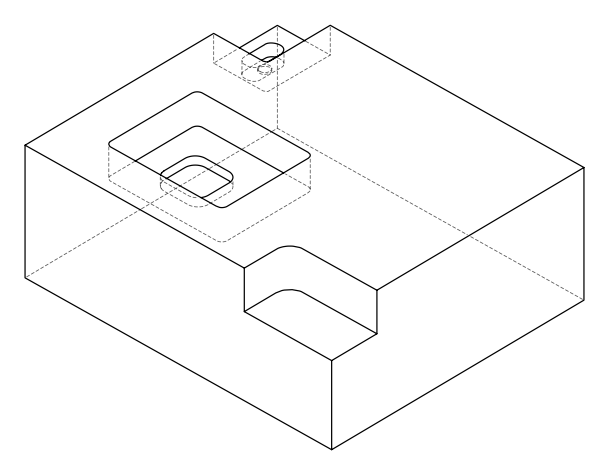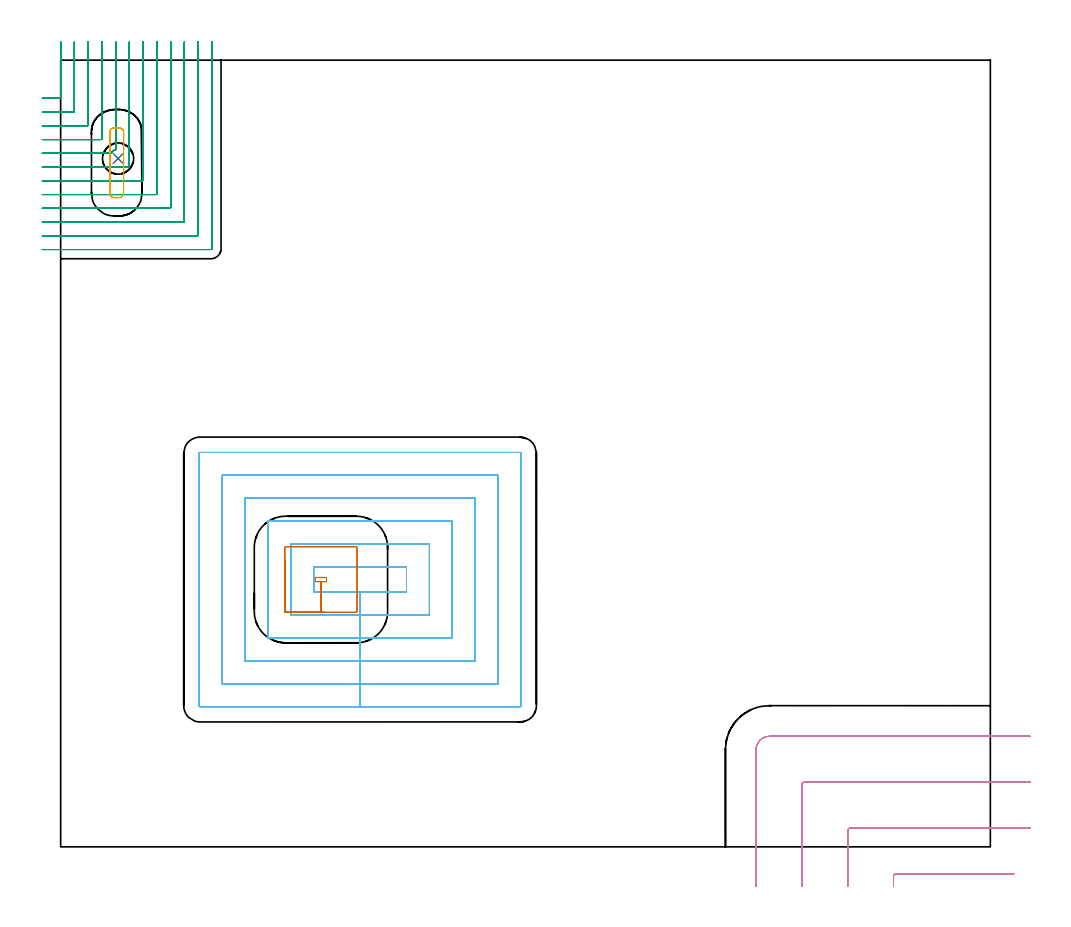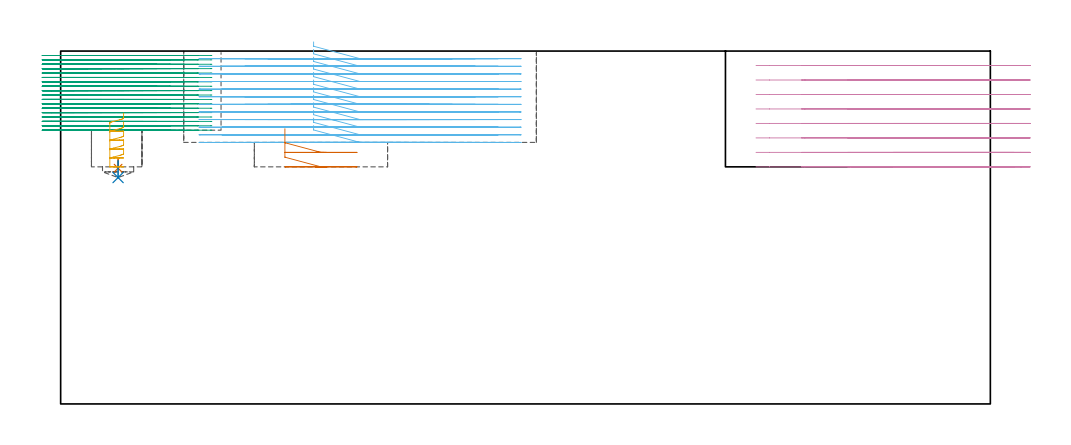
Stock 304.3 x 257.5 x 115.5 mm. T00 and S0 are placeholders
(PLAN: 7 operations, 6 tool changes, 80.2 min)
(1 SPOT_DRILL | STEP1POCKET | NXT0321_9005460120000 | 0.04 min | 4172 mm3)
(2 DRILL_BLIND_HOLE_INTO_CENTER | STEP1POCKET | NXT0301_073 | 0.03 min | 243 mm3)
(3 MILL_CORNER_NOTCH_RECTANGULAR | CORNER_NOTCH_RECTANGULAR | NXT0201_008 | Follow Part, ap 1.5, ae 75% | 37.01 min | 85405 mm3)
(4 MILL_CORNER_NOTCH_RECTANGULAR_1 | CORNER_NOTCH_RECTANGULAR_1 | UGT0201_094 | Follow Part, ap 5, ae 75% | 6.68 min | 150133 mm3)
(5 MILL_RECTANGULAR_POCKET | POCKET_RECTANGULAR_STRAIGHT | NXT0201_011 | Follow Part, ap 3, ae 75% | 1 min | 5019 mm3)
(6 MILL_RECTANGULAR_POCKET_1 | POCKET_RECTANGULAR_STRAIGHT_1 | NXT0201_013 | Follow Part, ap 2.5, ae 75% | 34.7 min | 320916 mm3)
(7 MILL_RECTANGULAR_POCKET_2 | POCKET_RECTANGULAR_STRAIGHT_2 | UGT0201_094 | Follow Part, ap 5, ae 75% | 0.77 min | 13706 mm3)
(TOOL NXT0321_9005460120000 | NC Spot Drill, 142deg, 12mm, Carbide, Uncoated | D12 PA142 FL30 Z2)
(TOOL NXT0301_073 | Carbide Drill 10.2mm [860.1-1020-031A1-MM 2214] | D10.2 PA140 FL55 Z2)
(TOOL NXT0201_008 | ENDMILL 6mm [2P460-0600-NA 1630] | D6 FL26 Z6)
(TOOL UGT0201_094 | End mill 20 mm | D20 FL38 Z4)
(TOOL NXT0201_011 | ENDMILL 12mm [2P460-1200-NA 1630] | D12 FL38 Z6)
(TOOL NXT0201_013 | ENDMILL 10mm | D10 FL30 Z4)
(OP 1 SPOT_DRILL)
G17 G21 G94 G90
T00 M6
G54
G17 G0 G90 X18.8 Y225.3 S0 M3
G43 Z125.5 H0
G94 G81 G98 Z77.161 F250. R80.6
G80
M5
M2
(OP 2 DRILL_BLIND_HOLE_INTO_CENTER)
G17 G21 G94 G90
T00 M6
G54
G17 G0 G90 X18.8 Y225.3 S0 M3
G43 Z125.5 H1
G94 G81 G98 Z74.1 F250. R79.6
G80
M5
M2
(OP 3 MILL_CORNER_NOTCH_RECTANGULAR)
G17 G21 G94 G90
T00 M6
G54
G17 G0 G90 X-6. Y245. S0 M3
G43 Z125.5 H1
Z114.061
G94 G1 X-3. F250.
X-0.296 F500.
G3 X0. Y245.296 R0.3
G1 Y260.5
Y263.5 F250.
G0 Z125.5
X-6. Y240.5
Z114.061
G1 X-3.
X4.203 F500.
G3 X4.5 Y240.797 R0.3
G1 Y260.5
Y263.5 F250.
G0 Z125.5
X-6. Y236.
Z114.061
G1 X-3.
X8.703 F500.
G3 X9. Y236.297 R0.3
G1 Y260.5
Y263.5 F250.
G0 Z125.5
X-6. Y231.5
Z114.061
G1 X-3.
X13.203 F500.
G3 X13.5 Y231.797 R0.3
G1 Y260.5
Y263.5 F250.
G0 Z125.5
X-6. Y227.
Z114.061
G1 X-3.
X16.334 F500.
G2 X16.649 Y227.385 R2.998
X18. Y228.179 R3.026
G1 Y260.5
Y263.5 F250.
G0 Z125.5
X-6. Y222.5
Z114.061
G1 X-3.
X17.74 F500.
X20.74 F250.
G0 Z125.5
X18.344
Z114.061
G1 X19.844
X22.203 F500.
G3 X22.5 Y222.797 R0.3
G1 Y260.5
Y263.5 F250.
G0 Z125.5
X-6. Y218.
Z114.061
G1 X-3.
X26.703 F500.
G3 X27. Y218.297 R0.3
G1 Y260.5
Y263.5 F250.
G0 Z125.5
X-6. Y213.5
Z114.061
G1 X-3.
X31.203 F500.
G3 X31.5 Y213.797 R0.3
G1 Y260.5
Y263.5 F250.
G0 Z125.5
X-6. Y209.
Z114.061
G1 X-3.
X35.702 F500.
G3 X36. Y209.298 R0.3
G1 Y260.5
Y263.5 F250.
G0 Z125.5
X-6. Y204.5
Z114.061
G1 X-3.
X40.202 F500.
G3 X40.5 Y204.798 R0.3
G1 Y260.5
Y263.5 F250.
G0 Z125.5
X-6. Y200.
Z114.061
G1 X-3.
X44.702 F500.
G3 X45. Y200.298 R0.3
G1 Y260.5
Y263.5 F250.
G0 Z125.5
X-6. Y195.5
Z114.061
G1 X-3.
X49.202 F500.
G3 X49.5 Y195.798 R0.3
G1 Y260.5
Y263.5 F250.
G0 Z125.5
X-6. Y245.
Z112.622
G1 X-3.
X-0.296 F500.
G3 X0. Y245.296 R0.3
G1 Y260.5
Y263.5 F250.
G0 Z125.5
X-6. Y240.5
Z112.622
G1 X-3.
X4.203 F500.
G3 X4.5 Y240.797 R0.3
G1 Y260.5
Y263.5 F250.
G0 Z125.5
X-6. Y236.
Z112.622
G1 X-3.
X8.703 F500.
G3 X9. Y236.297 R0.3
G1 Y260.5
Y263.5 F250.
G0 Z125.5
X-6. Y231.5
Z112.622
G1 X-3.
X13.203 F500.
G3 X13.5 Y231.797 R0.3
G1 Y260.5
Y263.5 F250.
G0 Z125.5
X-6. Y227.
Z112.622
G1 X-3.
X16.334 F500.
G2 X16.65 Y227.386 R2.997
X18. Y228.179 R3.026
G1 Y260.5
Y263.5 F250.
G0 Z125.5
X-6. Y222.5
Z112.622
G1 X-3.
X17.74 F500.
X20.74 F250.
G0 Z125.5
X18.344
Z112.622
G1 X19.844
X22.203 F500.
G3 X22.5 Y222.797 R0.3
G1 Y260.5
Y263.5 F250.
G0 Z125.5
X-6. Y218.
Z112.622
G1 X-3.
X26.703 F500.
G3 X27. Y218.297 R0.3
G1 Y260.5
Y263.5 F250.
G0 Z125.5
X-6. Y213.5
Z112.622
G1 X-3.
X31.203 F500.
G3 X31.5 Y213.797 R0.3
G1 Y260.5
Y263.5 F250.
G0 Z125.5
X-6. Y209.
Z112.622
G1 X-3.
X35.702 F500.
G3 X36. Y209.298 R0.3
G1 Y260.5
Y263.5 F250.
G0 Z125.5
X-6. Y204.5
Z112.622
G1 X-3.
X40.202 F500.
G3 X40.5 Y204.798 R0.3
G1 Y260.5
Y263.5 F250.
G0 Z125.5
X-6. Y200.
Z112.622
G1 X-3.
X44.702 F500.
G3 X45. Y200.298 R0.3
G1 Y260.5
Y263.5 F250.
G0 Z125.5
X-6. Y195.5
Z112.622
G1 X-3.
X49.202 F500.
G3 X49.5 Y195.798 R0.3
G1 Y260.5
Y263.5 F250.
G0 Z125.5
X-6. Y245.
Z111.183
G1 X-3.
X-0.296 F500.
G3 X0. Y245.296 R0.3
G1 Y260.5
Y263.5 F250.
G0 Z125.5
X-6. Y240.5
Z111.183
G1 X-3.
X4.203 F500.
G3 X4.5 Y240.797 R0.3
G1 Y260.5
Y263.5 F250.
G0 Z125.5
X-6. Y236.
Z111.183
G1 X-3.
X8.703 F500.
G3 X9. Y236.297 R0.3
G1 Y260.5
Y263.5 F250.
G0 Z125.5
X-6. Y231.5
Z111.183
G1 X-3.
X13.203 F500.
G3 X13.5 Y231.797 R0.3
G1 Y260.5
Y263.5 F250.
G0 Z125.5
X-6. Y227.
Z111.183
G1 X-3.
X16.333 F500.
G2 X16.678 Y227.414 R2.997
X18. Y228.186 R2.997
G1 Y231.797
Y260.5
Y263.5 F250.
G0 Z125.5
X-6. Y222.5
Z111.183
G1 X-3.
X17.736 F500.
X20.736 F250.
G0 Z125.5
X18.364
Z111.183
G1 X19.864
X22.203 F500.
G3 X22.5 Y222.797 R0.3
G1 Y260.5
Y263.5 F250.
G0 Z125.5
X-6. Y218.
Z111.183
G1 X-3.
X26.703 F500.
G3 X27. Y218.297 R0.3
G1 Y260.5
Y263.5 F250.
G0 Z125.5
X-6. Y213.5
Z111.183
G1 X-3.
X31.203 F500.
G3 X31.5 Y213.797 R0.3
G1 Y260.5
Y263.5 F250.
G0 Z125.5
X-6. Y209.
Z111.183
G1 X-3.
X35.702 F500.
G3 X36. Y209.298 R0.3
G1 Y260.5
Y263.5 F250.
G0 Z125.5
X-6. Y204.5
Z111.183
G1 X-3.
X40.202 F500.
G3 X40.5 Y204.798 R0.3
G1 Y260.5
Y263.5 F250.
G0 Z125.5
X-6. Y200.
Z111.183
G1 X-3.
X44.702 F500.
G3 X45. Y200.298 R0.3
G1 Y260.5
Y263.5 F250.
G0 Z125.5
X-6. Y195.5
Z111.183
G1 X-3.
X49.202 F500.
G3 X49.5 Y195.798 R0.3
G1 Y260.5
Y263.5 F250.
G0 Z125.5
X-6. Y245.
Z109.744
G1 X-3.
X-0.296 F500.
G3 X0. Y245.296 R0.3
G1 Y260.5
Y263.5 F250.
G0 Z125.5
X-6. Y240.5
Z109.744
G1 X-3.
X4.203 F500.
G3 X4.5 Y240.797 R0.3
G1 Y260.5
Y263.5 F250.
G0 Z125.5
X-6. Y236.
Z109.744
G1 X-3.
X8.703 F500.
G3 X9. Y236.297 R0.3
G1 Y260.5
Y263.5 F250.
G0 Z125.5
X-6. Y231.5
Z109.744
G1 X-3.
X13.203 F500.
G3 X13.5 Y231.797 R0.3
G1 Y260.5
Y263.5 F250.
G0 Z125.5
X-6. Y227.
Z109.744
G1 X-3.
X16.333 F500.
G2 X16.682 Y227.418 R2.997
X18. Y228.186 R2.997
G1 Y260.5
Y263.5 F250.
G0 Z125.5
X-6. Y222.5
Z109.744
G1 X-3.
X17.736 F500.
X20.736 F250.
G0 Z125.5
X18.364
Z109.744
G1 X19.864
X22.203 F500.
G3 X22.5 Y222.797 R0.3
G1 Y260.5
Y263.5 F250.
G0 Z125.5
X-6. Y218.
Z109.744
G1 X-3.
X26.703 F500.
G3 X27. Y218.297 R0.3
G1 Y260.5
Y263.5 F250.
G0 Z125.5
X-6. Y213.5
Z109.744
G1 X-3.
X31.203 F500.
G3 X31.5 Y213.797 R0.3
G1 Y260.5
Y263.5 F250.
G0 Z125.5
X-6. Y209.
Z109.744
G1 X-3.
X35.702 F500.
G3 X36. Y209.298 R0.3
G1 Y260.5
Y263.5 F250.
G0 Z125.5
X-6. Y204.5
Z109.744
G1 X-3.
X40.202 F500.
G3 X40.5 Y204.798 R0.3
G1 Y260.5
Y263.5 F250.
G0 Z125.5
X-6. Y200.
Z109.744
G1 X-3.
X44.702 F500.
G3 X45. Y200.298 R0.3
G1 Y260.5
Y263.5 F250.
G0 Z125.5
X-6. Y195.5
Z109.744
G1 X-3.
X49.202 F500.
G3 X49.5 Y195.798 R0.3
G1 Y260.5
Y263.5 F250.
G0 Z125.5
X-6. Y245.
Z108.305
G1 X-3.
X-0.296 F500.
G3 X0. Y245.296 R0.3
G1 Y260.5
Y263.5 F250.
G0 Z125.5
X-6. Y240.5
Z108.305
G1 X-3.
X4.203 F500.
G3 X4.5 Y240.797 R0.3
G1 Y260.5
Y263.5 F250.
G0 Z125.5
X-6. Y236.
Z108.305
G1 X-3.
X8.703 F500.
G3 X9. Y236.297 R0.3
G1 Y260.5
Y263.5 F250.
G0 Z125.5
X-6. Y231.5
Z108.305
G1 X-3.
X13.203 F500.
G3 X13.5 Y231.797 R0.3
G1 Y260.5
Y263.5 F250.
G0 Z125.5
X-6. Y227.
Z108.305
G1 X-3.
X16.333 F500.
G2 X16.682 Y227.419 R2.997
X17.402 Y227.948 R2.997
X18. Y228.186 R2.997
G1 Y260.5
Y263.5 F250.
G0 Z125.5
X-6. Y222.5
Z108.305
G1 X-3.
X17.736 F500.
X20.736 F250.
G0 Z125.5
X18.364
Z108.305
G1 X19.864
X22.203 F500.
G3 X22.5 Y222.797 R0.3
G1 Y260.5
Y263.5 F250.
G0 Z125.5
X-6. Y218.
Z108.305
G1 X-3.
X26.703 F500.
G3 X27. Y218.297 R0.3
G1 Y260.5
Y263.5 F250.
G0 Z125.5
X-6. Y213.5
Z108.305
G1 X-3.
X31.203 F500.
G3 X31.5 Y213.797 R0.3
G1 Y260.5
Y263.5 F250.
G0 Z125.5
X-6. Y209.
Z108.305
G1 X-3.
X35.702 F500.
G3 X36. Y209.298 R0.3
G1 Y260.5
Y263.5 F250.
G0 Z125.5
X-6. Y204.5
Z108.305
G1 X-3.
X40.202 F500.
G3 X40.5 Y204.798 R0.3
G1 Y260.5
Y263.5 F250.
G0 Z125.5
X-6. Y200.
Z108.305
G1 X-3.
X44.702 F500.
G3 X45. Y200.298 R0.3
G1 Y260.5
Y263.5 F250.
G0 Z125.5
X-6. Y195.5
Z108.305
G1 X-3.
X49.202 F500.
G3 X49.5 Y195.798 R0.3
G1 Y260.5
Y263.5 F250.
G0 Z125.5
X-6. Y245.
Z106.867
G1 X-3.
X-0.296 F500.
G3 X0. Y245.296 R0.3
G1 Y260.5
Y263.5 F250.
G0 Z125.5
X-6. Y240.5
Z106.867
G1 X-3.
X4.203 F500.
G3 X4.5 Y240.797 R0.3
G1 Y260.5
Y263.5 F250.
G0 Z125.5
X-6. Y236.
Z106.867
G1 X-3.
X8.703 F500.
G3 X9. Y236.297 R0.3
G1 Y260.5
Y263.5 F250.
G0 Z125.5
X-6. Y231.5
Z106.867
G1 X-3.
X13.203 F500.
G3 X13.5 Y231.797 R0.3
G1 Y260.5
Y263.5 F250.
G0 Z125.5
X-6. Y227.
Z106.867
G1 X-3.
X16.333 F500.
G2 X18. Y228.185 R2.998
G1 Y260.5
Y263.5 F250.
G0 Z125.5
X-6. Y222.5
Z106.867
G1 X-3.
X17.736 F500.
X20.736 F250.
G0 Z125.5
X18.364
Z106.867
G1 X19.864
X22.203 F500.
G3 X22.5 Y222.797 R0.3
G1 Y260.5
Y263.5 F250.
G0 Z125.5
X-6. Y218.
Z106.867
G1 X-3.
X26.703 F500.
G3 X27. Y218.297 R0.3
G1 Y260.5
Y263.5 F250.
G0 Z125.5
X-6. Y213.5
Z106.867
G1 X-3.
X31.203 F500.
G3 X31.5 Y213.797 R0.3
G1 Y260.5
Y263.5 F250.
G0 Z125.5
X-6. Y209.
Z106.867
G1 X-3.
X35.702 F500.
G3 X36. Y209.298 R0.3
G1 Y260.5
Y263.5 F250.
G0 Z125.5
X-6. Y204.5
Z106.867
G1 X-3.
X40.202 F500.
G3 X40.5 Y204.798 R0.3
G1 Y260.5
Y263.5 F250.
G0 Z125.5
X-6. Y200.
Z106.867
G1 X-3.
X44.702 F500.
G3 X45. Y200.298 R0.3
G1 Y260.5
Y263.5 F250.
G0 Z125.5
X-6. Y195.5
Z106.867
G1 X-3.
X49.202 F500.
G3 X49.5 Y195.798 R0.3
G1 Y260.5
Y263.5 F250.
G0 Z125.5
X-6. Y245.
Z105.428
G1 X-3.
X-0.296 F500.
G3 X0. Y245.296 R0.3
G1 Y260.5
Y263.5 F250.
G0 Z125.5
X-6. Y240.5
Z105.428
G1 X-3.
X4.203 F500.
G3 X4.5 Y240.797 R0.3
G1 Y260.5
Y263.5 F250.
G0 Z125.5
X-6. Y236.
Z105.428
G1 X-3.
X8.703 F500.
G3 X9. Y236.297 R0.3
G1 Y260.5
Y263.5 F250.
G0 Z125.5
X-6. Y231.5
Z105.428
G1 X-3.
X13.203 F500.
G3 X13.5 Y231.797 R0.3
G1 Y260.5
Y263.5 F250.
G0 Z125.5
X-6. Y227.
Z105.428
G1 X-3.
X16.334 F500.
G2 X16.657 Y227.393 R2.998
X18. Y228.179 R3.026
G1 Y260.5
Y263.5 F250.
G0 Z125.5
X-6. Y222.5
Z105.428
G1 X-3.
X17.74 F500.
X20.74 F250.
G0 Z125.5
X18.344
Z105.428
G1 X19.844
X22.203 F500.
G3 X22.5 Y222.797 R0.3
G1 Y260.5
Y263.5 F250.
G0 Z125.5
X-6. Y218.
Z105.428
G1 X-3.
X26.703 F500.
G3 X27. Y218.297 R0.3
G1 Y260.5
Y263.5 F250.
G0 Z125.5
X-6. Y213.5
Z105.428
G1 X-3.
X31.203 F500.
G3 X31.5 Y213.797 R0.3
G1 Y260.5
Y263.5 F250.
G0 Z125.5
X-6. Y209.
Z105.428
G1 X-3.
X35.702 F500.
G3 X36. Y209.298 R0.3
G1 Y260.5
Y263.5 F250.
G0 Z125.5
X-6. Y204.5
Z105.428
G1 X-3.
X40.202 F500.
G3 X40.5 Y204.798 R0.3
G1 Y260.5
Y263.5 F250.
G0 Z125.5
X-6. Y200.
Z105.428
G1 X-3.
X44.702 F500.
G3 X45. Y200.298 R0.3
G1 Y260.5
Y263.5 F250.
G0 Z125.5
X-6. Y195.5
Z105.428
G1 X-3.
X49.202 F500.
G3 X49.5 Y195.798 R0.3
G1 Y260.5
Y263.5 F250.
G0 Z125.5
X-6. Y245.
Z103.989
G1 X-3.
X-0.296 F500.
G3 X0. Y245.296 R0.3
G1 Y260.5
Y263.5 F250.
G0 Z125.5
X-6. Y240.5
Z103.989
G1 X-3.
X4.203 F500.
G3 X4.5 Y240.797 R0.3
G1 Y260.5
Y263.5 F250.
G0 Z125.5
X-6. Y236.
Z103.989
G1 X-3.
X8.703 F500.
G3 X9. Y236.297 R0.3
G1 Y260.5
Y263.5 F250.
G0 Z125.5
X-6. Y231.5
Z103.989
G1 X-3.
X13.203 F500.
G3 X13.5 Y231.797 R0.3
G1 Y260.5
Y263.5 F250.
G0 Z125.5
X-6. Y227.
Z103.989
G1 X-3.
X16.334 F500.
G2 X16.65 Y227.386 R2.997
X18. Y228.179 R3.026
G1 Y260.5
Y263.5 F250.
G0 Z125.5
X-6. Y222.5
Z103.989
G1 X-3.
X17.74 F500.
X20.74 F250.
G0 Z125.5
X18.344
Z103.989
G1 X19.844
X22.203 F500.
G3 X22.5 Y222.797 R0.3
G1 Y260.5
Y263.5 F250.
G0 Z125.5
X-6. Y218.
Z103.989
G1 X-3.
X26.703 F500.
G3 X27. Y218.297 R0.3
G1 Y260.5
Y263.5 F250.
G0 Z125.5
X-6. Y213.5
Z103.989
G1 X-3.
X31.203 F500.
G3 X31.5 Y213.797 R0.3
G1 Y260.5
Y263.5 F250.
G0 Z125.5
X-6. Y209.
Z103.989
G1 X-3.
X35.702 F500.
G3 X36. Y209.298 R0.3
G1 Y260.5
Y263.5 F250.
G0 Z125.5
X-6. Y204.5
Z103.989
G1 X-3.
X40.202 F500.
G3 X40.5 Y204.798 R0.3
G1 Y260.5
Y263.5 F250.
G0 Z125.5
X-6. Y200.
Z103.989
G1 X-3.
X44.702 F500.
G3 X45. Y200.298 R0.3
G1 Y260.5
Y263.5 F250.
G0 Z125.5
X-6. Y195.5
Z103.989
G1 X-3.
X49.202 F500.
G3 X49.5 Y195.798 R0.3
G1 Y260.5
Y263.5 F250.
G0 Z125.5
X-6. Y245.
Z102.55
G1 X-3.
X-0.296 F500.
G3 X0. Y245.296 R0.3
G1 Y260.5
Y263.5 F250.
G0 Z125.5
X-6. Y240.5
Z102.55
G1 X-3.
X4.203 F500.
G3 X4.5 Y240.797 R0.3
G1 Y260.5
Y263.5 F250.
G0 Z125.5
X-6. Y236.
Z102.55
G1 X-3.
X8.703 F500.
G3 X9. Y236.297 R0.3
G1 Y260.5
Y263.5 F250.
G0 Z125.5
X-6. Y231.5
Z102.55
G1 X-3.
X13.203 F500.
G3 X13.5 Y231.797 R0.3
G1 Y260.5
Y263.5 F250.
G0 Z125.5
X-6. Y227.
Z102.55
G1 X-3.
X16.333 F500.
G2 X16.676 Y227.412 R2.997
X18. Y228.186 R2.997
G1 Y231.797
Y260.5
Y263.5 F250.
G0 Z125.5
X-6. Y222.5
Z102.55
G1 X-3.
X17.736 F500.
X20.736 F250.
G0 Z125.5
X18.364
Z102.55
G1 X19.864
X22.203 F500.
G3 X22.5 Y222.797 R0.3
G1 Y260.5
Y263.5 F250.
G0 Z125.5
X-6. Y218.
Z102.55
G1 X-3.
X26.703 F500.
G3 X27. Y218.297 R0.3
G1 Y260.5
Y263.5 F250.
G0 Z125.5
X-6. Y213.5
Z102.55
G1 X-3.
X31.203 F500.
G3 X31.5 Y213.797 R0.3
G1 Y260.5
Y263.5 F250.
G0 Z125.5
X-6. Y209.
Z102.55
G1 X-3.
X35.702 F500.
G3 X36. Y209.298 R0.3
G1 Y260.5
Y263.5 F250.
G0 Z125.5
X-6. Y204.5
Z102.55
G1 X-3.
X40.202 F500.
G3 X40.5 Y204.798 R0.3
G1 Y260.5
Y263.5 F250.
G0 Z125.5
X-6. Y200.
Z102.55
G1 X-3.
X44.702 F500.
G3 X45. Y200.298 R0.3
G1 Y260.5
Y263.5 F250.
G0 Z125.5
X-6. Y195.5
Z102.55
G1 X-3.
X49.202 F500.
G3 X49.5 Y195.798 R0.3
G1 Y260.5
Y263.5 F250.
G0 Z125.5
X-6. Y245.
Z101.111
G1 X-3.
X-0.296 F500.
G3 X0. Y245.296 R0.3
G1 Y260.5
Y263.5 F250.
G0 Z125.5
X-6. Y240.5
Z101.111
G1 X-3.
X4.203 F500.
G3 X4.5 Y240.797 R0.3
G1 Y260.5
Y263.5 F250.
G0 Z125.5
X-6. Y236.
Z101.111
G1 X-3.
X8.703 F500.
G3 X9. Y236.297 R0.3
G1 Y260.5
Y263.5 F250.
G0 Z125.5
X-6. Y231.5
Z101.111
G1 X-3.
X13.203 F500.
G3 X13.5 Y231.797 R0.3
G1 Y260.5
Y263.5 F250.
G0 Z125.5
X-6. Y227.
Z101.111
G1 X-3.
X16.333 F500.
G2 X16.68 Y227.417 R2.997
X18. Y228.186 R2.997
G1 Y260.5
Y263.5 F250.
G0 Z125.5
X-6. Y222.5
Z101.111
G1 X-3.
X17.736 F500.
X20.736 F250.
G0 Z125.5
X18.364
Z101.111
G1 X19.864
X22.203 F500.
G3 X22.5 Y222.797 R0.3
G1 Y260.5
Y263.5 F250.
G0 Z125.5
X-6. Y218.
Z101.111
G1 X-3.
X26.703 F500.
G3 X27. Y218.297 R0.3
G1 Y260.5
Y263.5 F250.
G0 Z125.5
X-6. Y213.5
Z101.111
G1 X-3.
X31.203 F500.
G3 X31.5 Y213.797 R0.3
G1 Y260.5
Y263.5 F250.
G0 Z125.5
X-6. Y209.
Z101.111
G1 X-3.
X35.702 F500.
G3 X36. Y209.298 R0.3
G1 Y260.5
Y263.5 F250.
G0 Z125.5
X-6. Y204.5
Z101.111
G1 X-3.
X40.202 F500.
G3 X40.5 Y204.798 R0.3
G1 Y260.5
Y263.5 F250.
G0 Z125.5
X-6. Y200.
Z101.111
G1 X-3.
X44.702 F500.
G3 X45. Y200.298 R0.3
G1 Y260.5
Y263.5 F250.
G0 Z125.5
X-6. Y195.5
Z101.111
G1 X-3.
X49.202 F500.
G3 X49.5 Y195.798 R0.3
G1 Y260.5
Y263.5 F250.
G0 Z125.5
X-6. Y245.
Z99.672
G1 X-3.
X-0.296 F500.
G3 X0. Y245.296 R0.3
G1 Y260.5
Y263.5 F250.
G0 Z125.5
X-6. Y240.5
Z99.672
G1 X-3.
X4.203 F500.
G3 X4.5 Y240.797 R0.3
G1 Y260.5
Y263.5 F250.
G0 Z125.5
X-6. Y236.
Z99.672
G1 X-3.
X8.703 F500.
G3 X9. Y236.297 R0.3
G1 Y260.5
Y263.5 F250.
G0 Z125.5
X-6. Y231.5
Z99.672
G1 X-3.
X13.203 F500.
G3 X13.5 Y231.797 R0.3
G1 Y260.5
Y263.5 F250.
G0 Z125.5
X-6. Y227.
Z99.672
G1 X-3.
X16.333 F500.
G2 X16.681 Y227.418 R2.997
X18. Y228.186 R2.997
G1 Y260.5
Y263.5 F250.
G0 Z125.5
X-6. Y222.5
Z99.672
G1 X-3.
X17.736 F500.
X20.736 F250.
G0 Z125.5
X18.364
Z99.672
G1 X19.864
X22.203 F500.
G3 X22.5 Y222.797 R0.3
G1 Y260.5
Y263.5 F250.
G0 Z125.5
X-6. Y218.
Z99.672
G1 X-3.
X26.703 F500.
G3 X27. Y218.297 R0.3
G1 Y260.5
Y263.5 F250.
G0 Z125.5
X-6. Y213.5
Z99.672
G1 X-3.
X31.203 F500.
G3 X31.5 Y213.797 R0.3
G1 Y260.5
Y263.5 F250.
G0 Z125.5
X-6. Y209.
Z99.672
G1 X-3.
X35.702 F500.
G3 X36. Y209.298 R0.3
G1 Y260.5
Y263.5 F250.
G0 Z125.5
X-6. Y204.5
Z99.672
G1 X-3.
X40.202 F500.
G3 X40.5 Y204.798 R0.3
G1 Y260.5
Y263.5 F250.
G0 Z125.5
X-6. Y200.
Z99.672
G1 X-3.
X44.702 F500.
G3 X45. Y200.298 R0.3
G1 Y260.5
Y263.5 F250.
G0 Z125.5
X-6. Y195.5
Z99.672
G1 X-3.
X49.202 F500.
G3 X49.5 Y195.798 R0.3
G1 Y260.5
Y263.5 F250.
G0 Z125.5
X-6. Y245.
Z98.233
G1 X-3.
X-0.296 F500.
G3 X0. Y245.296 R0.3
G1 Y260.5
Y263.5 F250.
G0 Z125.5
X-6. Y240.5
Z98.233
G1 X-3.
X4.203 F500.
G3 X4.5 Y240.797 R0.3
G1 Y260.5
Y263.5 F250.
G0 Z125.5
X-6. Y236.
Z98.233
G1 X-3.
X8.703 F500.
G3 X9. Y236.297 R0.3
G1 Y260.5
Y263.5 F250.
G0 Z125.5
X-6. Y231.5
Z98.233
G1 X-3.
X13.203 F500.
G3 X13.5 Y231.797 R0.3
G1 Y260.5
Y263.5 F250.
G0 Z125.5
X-6. Y227.
Z98.233
G1 X-3.
X16.333 F500.
G2 X16.674 Y227.41 R2.997
X17.409 Y227.952 R2.997
X18. Y228.186 R2.997
G1 Y231.797
Y260.5
Y263.5 F250.
G0 Z125.5
X-6. Y222.5
Z98.233
G1 X-3.
X17.736 F500.
X20.736 F250.
G0 Z125.5
X18.364
Z98.233
G1 X19.864
X22.203 F500.
G3 X22.5 Y222.797 R0.3
G1 Y260.5
Y263.5 F250.
G0 Z125.5
X-6. Y218.
Z98.233
G1 X-3.
X26.703 F500.
G3 X27. Y218.297 R0.3
G1 Y260.5
Y263.5 F250.
G0 Z125.5
X-6. Y213.5
Z98.233
G1 X-3.
X31.203 F500.
G3 X31.5 Y213.797 R0.3
G1 Y260.5
Y263.5 F250.
G0 Z125.5
X-6. Y209.
Z98.233
G1 X-3.
X35.702 F500.
G3 X36. Y209.298 R0.3
G1 Y260.5
Y263.5 F250.
G0 Z125.5
X-6. Y204.5
Z98.233
G1 X-3.
X40.202 F500.
G3 X40.5 Y204.798 R0.3
G1 Y260.5
Y263.5 F250.
G0 Z125.5
X-6. Y200.
Z98.233
G1 X-3.
X44.702 F500.
G3 X45. Y200.298 R0.3
G1 Y260.5
Y263.5 F250.
G0 Z125.5
X-6. Y195.5
Z98.233
G1 X-3.
X49.202 F500.
G3 X49.5 Y195.798 R0.3
G1 Y260.5
Y263.5 F250.
G0 Z125.5
X-6. Y245.
Z96.794
G1 X-3.
X-0.296 F500.
G3 X0. Y245.296 R0.3
G1 Y260.5
Y263.5 F250.
G0 Z125.5
X-6. Y240.5
Z96.794
G1 X-3.
X4.203 F500.
G3 X4.5 Y240.797 R0.3
G1 Y260.5
Y263.5 F250.
G0 Z125.5
X-6. Y236.
Z96.794
G1 X-3.
X8.703 F500.
G3 X9. Y236.297 R0.3
G1 Y260.5
Y263.5 F250.
G0 Z125.5
X-6. Y231.5
Z96.794
G1 X-3.
X13.203 F500.
G3 X13.5 Y231.797 R0.3
G1 Y260.5
Y263.5 F250.
G0 Z125.5
X-6. Y227.
Z96.794
G1 X-3.
X16.333 F500.
G2 X18. Y228.185 R2.998
G1 Y231.797
Y260.5
Y263.5 F250.
G0 Z125.5
X-6. Y222.5
Z96.794
G1 X-3.
X17.736 F500.
X20.736 F250.
G0 Z125.5
X18.364
Z96.794
G1 X19.864
X22.203 F500.
G3 X22.5 Y222.797 R0.3
G1 Y260.5
Y263.5 F250.
G0 Z125.5
X-6. Y218.
Z96.794
G1 X-3.
X26.703 F500.
G3 X27. Y218.297 R0.3
G1 Y260.5
Y263.5 F250.
G0 Z125.5
X-6. Y213.5
Z96.794
G1 X-3.
X31.203 F500.
G3 X31.5 Y213.797 R0.3
G1 Y260.5
Y263.5 F250.
G0 Z125.5
X-6. Y209.
Z96.794
G1 X-3.
X35.702 F500.
G3 X36. Y209.298 R0.3
G1 Y260.5
Y263.5 F250.
G0 Z125.5
X-6. Y204.5
Z96.794
G1 X-3.
X40.202 F500.
G3 X40.5 Y204.798 R0.3
G1 Y260.5
Y263.5 F250.
G0 Z125.5
X-6. Y200.
Z96.794
G1 X-3.
X44.702 F500.
G3 X45. Y200.298 R0.3
G1 Y260.5
Y263.5 F250.
G0 Z125.5
X-6. Y195.5
Z96.794
G1 X-3.
X49.202 F500.
G3 X49.5 Y195.798 R0.3
G1 Y260.5
Y263.5 F250.
G0 Z125.5
X-6. Y245.
Z95.356
G1 X-3.
X-0.296 F500.
G3 X0. Y245.296 R0.3
G1 Y260.5
Y263.5 F250.
G0 Z125.5
X-6. Y240.5
Z95.356
G1 X-3.
X4.203 F500.
G3 X4.5 Y240.797 R0.3
G1 Y260.5
Y263.5 F250.
G0 Z125.5
X-6. Y236.
Z95.356
G1 X-3.
X8.703 F500.
G3 X9. Y236.297 R0.3
G1 Y260.5
Y263.5 F250.
G0 Z125.5
X-6. Y231.5
Z95.356
G1 X-3.
X13.203 F500.
G3 X13.5 Y231.797 R0.3
G1 Y260.5
Y263.5 F250.
G0 Z125.5
X-6. Y227.
Z95.356
G1 X-3.
X16.333 F500.
G2 X18. Y228.185 R2.998
G1 Y260.5
Y263.5 F250.
G0 Z125.5
X-6. Y222.5
Z95.356
G1 X-3.
X17.736 F500.
X20.736 F250.
G0 Z125.5
X18.364
Z95.356
G1 X19.864
X22.203 F500.
G3 X22.5 Y222.797 R0.3
G1 Y260.5
Y263.5 F250.
G0 Z125.5
X-6. Y218.
Z95.356
G1 X-3.
X26.703 F500.
G3 X27. Y218.297 R0.3
G1 Y260.5
Y263.5 F250.
G0 Z125.5
X-6. Y213.5
Z95.356
G1 X-3.
X31.203 F500.
G3 X31.5 Y213.797 R0.3
G1 Y260.5
Y263.5 F250.
G0 Z125.5
X-6. Y209.
Z95.356
G1 X-3.
X35.702 F500.
G3 X36. Y209.298 R0.3
G1 Y260.5
Y263.5 F250.
G0 Z125.5
X-6. Y204.5
Z95.356
G1 X-3.
X40.202 F500.
G3 X40.5 Y204.798 R0.3
G1 Y260.5
Y263.5 F250.
G0 Z125.5
X-6. Y200.
Z95.356
G1 X-3.
X44.702 F500.
G3 X45. Y200.298 R0.3
G1 Y260.5
Y263.5 F250.
G0 Z125.5
X-6. Y195.5
Z95.356
G1 X-3.
X49.202 F500.
G3 X49.5 Y195.798 R0.3
G1 Y260.5
Y263.5 F250.
G0 Z125.5
X-6. Y245.
Z93.917
G1 X-3.
X-0.296 F500.
G3 X0. Y245.296 R0.3
G1 Y260.5
Y263.5 F250.
G0 Z125.5
X-6. Y240.5
Z93.917
G1 X-3.
X4.203 F500.
G3 X4.5 Y240.797 R0.3
G1 Y260.5
Y263.5 F250.
G0 Z125.5
X-6. Y236.
Z93.917
G1 X-3.
X8.703 F500.
G3 X9. Y236.297 R0.3
G1 Y260.5
Y263.5 F250.
G0 Z125.5
X-6. Y231.5
Z93.917
G1 X-3.
X13.203 F500.
G3 X13.5 Y231.797 R0.3
G1 Y260.5
Y263.5 F250.
G0 Z125.5
X-6. Y227.
Z93.917
G1 X-3.
X16.333 F500.
G2 X16.677 Y227.414 R2.997
X18. Y228.186 R2.997
G1 Y260.5
Y263.5 F250.
G0 Z125.5
X-6. Y222.5
Z93.917
G1 X-3.
X17.736 F500.
X20.736 F250.
G0 Z125.5
X18.364
Z93.917
G1 X19.864
X22.203 F500.
G3 X22.5 Y222.797 R0.3
G1 Y260.5
Y263.5 F250.
G0 Z125.5
X-6. Y218.
Z93.917
G1 X-3.
X26.703 F500.
G3 X27. Y218.297 R0.3
G1 Y260.5
Y263.5 F250.
G0 Z125.5
X-6. Y213.5
Z93.917
G1 X-3.
X31.203 F500.
G3 X31.5 Y213.797 R0.3
G1 Y260.5
Y263.5 F250.
G0 Z125.5
X-6. Y209.
Z93.917
G1 X-3.
X35.702 F500.
G3 X36. Y209.298 R0.3
G1 Y260.5
Y263.5 F250.
G0 Z125.5
X-6. Y204.5
Z93.917
G1 X-3.
X40.202 F500.
G3 X40.5 Y204.798 R0.3
G1 Y260.5
Y263.5 F250.
G0 Z125.5
X-6. Y200.
Z93.917
G1 X-3.
X44.702 F500.
G3 X45. Y200.298 R0.3
G1 Y260.5
Y263.5 F250.
G0 Z125.5
X-6. Y195.5
Z93.917
G1 X-3.
X49.202 F500.
G3 X49.5 Y195.798 R0.3
G1 Y260.5
Y263.5 F250.
G0 Z125.5
X-6. Y245.
Z92.478
G1 X-3.
X-0.296 F500.
G3 X0. Y245.296 R0.3
G1 Y260.5
Y263.5 F250.
G0 Z125.5
X-6. Y240.5
Z92.478
G1 X-3.
X4.203 F500.
G3 X4.5 Y240.797 R0.3
G1 Y260.5
Y263.5 F250.
G0 Z125.5
X-6. Y236.
Z92.478
G1 X-3.
X8.703 F500.
G3 X9. Y236.297 R0.3
G1 Y260.5
Y263.5 F250.
G0 Z125.5
X-6. Y231.5
Z92.478
G1 X-3.
X13.203 F500.
G3 X13.5 Y231.797 R0.3
G1 Y260.5
Y263.5 F250.
G0 Z125.5
X-6. Y227.
Z92.478
G1 X-3.
X16.333 F500.
G2 X16.678 Y227.414 R2.997
X18. Y228.186 R2.997
G1 Y260.5
Y263.5 F250.
G0 Z125.5
X-6. Y222.5
Z92.478
G1 X-3.
X17.736 F500.
X20.736 F250.
G0 Z125.5
X18.364
Z92.478
G1 X19.864
X22.203 F500.
G3 X22.5 Y222.797 R0.3
G1 Y260.5
Y263.5 F250.
G0 Z125.5
X-6. Y218.
Z92.478
G1 X-3.
X26.703 F500.
G3 X27. Y218.297 R0.3
G1 Y260.5
Y263.5 F250.
G0 Z125.5
X-6. Y213.5
Z92.478
G1 X-3.
X31.203 F500.
G3 X31.5 Y213.797 R0.3
G1 Y260.5
Y263.5 F250.
G0 Z125.5
X-6. Y209.
Z92.478
G1 X-3.
X35.702 F500.
G3 X36. Y209.298 R0.3
G1 Y260.5
Y263.5 F250.
G0 Z125.5
X-6. Y204.5
Z92.478
G1 X-3.
X40.202 F500.
G3 X40.5 Y204.798 R0.3
G1 Y260.5
Y263.5 F250.
G0 Z125.5
X-6. Y200.
Z92.478
G1 X-3.
X44.702 F500.
G3 X45. Y200.298 R0.3
G1 Y260.5
Y263.5 F250.
G0 Z125.5
X-6. Y195.5
Z92.478
G1 X-3.
X49.202 F500.
G3 X49.5 Y195.798 R0.3
G1 Y260.5
Y263.5 F250.
G0 Z125.5
X-6. Y245.
Z91.039
G1 X-3.
X-0.296 F500.
G3 X0. Y245.296 R0.3
G1 Y260.5
Y263.5 F250.
G0 Z125.5
X-6. Y240.5
Z91.039
G1 X-3.
X4.203 F500.
G3 X4.5 Y240.797 R0.3
G1 Y260.5
Y263.5 F250.
G0 Z125.5
X-6. Y236.
Z91.039
G1 X-3.
X8.703 F500.
G3 X9. Y236.297 R0.3
G1 Y260.5
Y263.5 F250.
G0 Z125.5
X-6. Y231.5
Z91.039
G1 X-3.
X13.203 F500.
G3 X13.5 Y231.797 R0.3
G1 Y260.5
Y263.5 F250.
G0 Z125.5
X-6. Y227.
Z91.039
G1 X-3.
X16.333 F500.
G2 X16.686 Y227.423 R2.997
X18. Y228.186 R2.997
G1 Y260.5
Y263.5 F250.
G0 Z125.5
X-6. Y222.5
Z91.039
G1 X-3.
X17.736 F500.
X20.736 F250.
G0 Z125.5
X18.364
Z91.039
G1 X19.864
X22.203 F500.
G3 X22.5 Y222.797 R0.3
G1 Y260.5
Y263.5 F250.
G0 Z125.5
X-6. Y218.
Z91.039
G1 X-3.
X26.703 F500.
G3 X27. Y218.297 R0.3
G1 Y260.5
Y263.5 F250.
G0 Z125.5
X-6. Y213.5
Z91.039
G1 X-3.
X31.203 F500.
G3 X31.5 Y213.797 R0.3
G1 Y260.5
Y263.5 F250.
G0 Z125.5
X-6. Y209.
Z91.039
G1 X-3.
X35.702 F500.
G3 X36. Y209.298 R0.3
G1 Y260.5
Y263.5 F250.
G0 Z125.5
X-6. Y204.5
Z91.039
G1 X-3.
X40.202 F500.
G3 X40.5 Y204.798 R0.3
G1 Y260.5
Y263.5 F250.
G0 Z125.5
X-6. Y200.
Z91.039
G1 X-3.
X44.702 F500.
G3 X45. Y200.298 R0.3
G1 Y260.5
Y263.5 F250.
G0 Z125.5
X-6. Y195.5
Z91.039
G1 X-3.
X49.202 F500.
G3 X49.5 Y195.798 R0.3
G1 Y260.5
Y263.5 F250.
G0 Z125.5
X-6. Y245.
Z89.6
G1 X-3.
X-0.296 F500.
G3 X0. Y245.296 R0.3
G1 Y260.5
Y263.5 F250.
G0 Z125.5
X-6. Y240.5
Z89.6
G1 X-3.
X4.203 F500.
G3 X4.5 Y240.797 R0.3
G1 Y260.5
Y263.5 F250.
G0 Z125.5
X-6. Y236.
Z89.6
G1 X-3.
X8.703 F500.
G3 X9. Y236.297 R0.3
G1 Y260.5
Y263.5 F250.
G0 Z125.5
X-6. Y231.5
Z89.6
G1 X-3.
X13.203 F500.
G3 X13.5 Y231.797 R0.3
G1 Y260.5
Y263.5 F250.
G0 Z125.5
X-6. Y227.
Z89.6
G1 X-3.
X16.333 F500.
G2 X16.676 Y227.413 R2.997
X18. Y228.186 R2.997
G1 Y260.5
Y263.5 F250.
G0 Z125.5
X-6. Y222.5
Z89.6
G1 X-3.
X17.736 F500.
X20.736 F250.
G0 Z125.5
X18.364
Z89.6
G1 X19.864
X22.203 F500.
G3 X22.5 Y222.797 R0.3
G1 Y260.5
Y263.5 F250.
G0 Z125.5
X-6. Y218.
Z89.6
G1 X-3.
X26.703 F500.
G3 X27. Y218.297 R0.3
G1 Y260.5
Y263.5 F250.
G0 Z125.5
X-6. Y213.5
Z89.6
G1 X-3.
X31.203 F500.
G3 X31.5 Y213.797 R0.3
G1 Y260.5
Y263.5 F250.
G0 Z125.5
X-6. Y209.
Z89.6
G1 X-3.
X35.702 F500.
G3 X36. Y209.298 R0.3
G1 Y260.5
Y263.5 F250.
G0 Z125.5
X-6. Y204.5
Z89.6
G1 X-3.
X40.202 F500.
G3 X40.5 Y204.798 R0.3
G1 Y260.5
Y263.5 F250.
G0 Z125.5
X-6. Y200.
Z89.6
G1 X-3.
X44.702 F500.
G3 X45. Y200.298 R0.3
G1 Y260.5
Y263.5 F250.
G0 Z125.5
X-6. Y195.5
Z89.6
G1 X-3.
X49.202 F500.
G3 X49.5 Y195.798 R0.3
G1 Y260.5
Y263.5 F250.
G0 Z125.5
M5
M2
(OP 4 MILL_CORNER_NOTCH_RECTANGULAR_1)
G17 G21 G94 G90
T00 M6
G54
G17 G0 G90 X312.05 Y-8.8 S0 M3
G43 Z125.5 H0
Z110.762
G94 G1 X309.05 F250.
X273.595 F500.
G3 X272.6 Y-9.795 R1.
G2 X272.6 Y-10. R45.
G1 Y-13. F250.
G0 Z125.5
X317.3 Y6.2
Z110.762
G1 X314.3
X258.595 F500.
G3 X257.6 Y5.205 R1.
G1 Y-10.
Y-13. F250.
G0 Z125.5
X317.3 Y21.2
Z110.762
G1 X314.3
X243.596 F500.
G3 X242.6 Y20.204 R1.
G1 Y-10.
Y-13. F250.
G0 Z125.5
X317.3 Y36.2
Z110.762
G1 X314.3
X232. F500.
G3 X227.6 Y31.8 R4.4
G1 Y-10.
Y-13. F250.
G0 Z125.5
X312.05 Y-8.8
Z106.025
G1 X309.05
X273.595 F500.
G3 X272.6 Y-9.795 R1.
G2 X272.6 Y-10. R45.
G1 Y-13. F250.
G0 Z125.5
X317.3 Y6.2
Z106.025
G1 X314.3
X258.595 F500.
G3 X257.6 Y5.205 R1.
G1 Y-10.
Y-13. F250.
G0 Z125.5
X317.3 Y21.2
Z106.025
G1 X314.3
X243.596 F500.
G3 X242.6 Y20.204 R1.
G1 Y-10.
Y-13. F250.
G0 Z125.5
X317.3 Y36.2
Z106.025
G1 X314.3
X232. F500.
G3 X227.6 Y31.8 R4.4
G1 Y-10.
Y-13. F250.
G0 Z125.5
X312.05 Y-8.8
Z101.287
G1 X309.05
X273.595 F500.
G3 X272.6 Y-9.795 R1.
G2 X272.6 Y-10. R45.
G1 Y-13. F250.
G0 Z125.5
X317.3 Y6.2
Z101.287
G1 X314.3
X258.595 F500.
G3 X257.6 Y5.205 R1.
G1 Y-10.
Y-13. F250.
G0 Z125.5
X317.3 Y21.2
Z101.287
G1 X314.3
X243.596 F500.
G3 X242.6 Y20.204 R1.
G1 Y-10.
Y-13. F250.
G0 Z125.5
X317.3 Y36.2
Z101.287
G1 X314.3
X232. F500.
G3 X227.6 Y31.8 R4.4
G1 Y-10.
Y-13. F250.
G0 Z125.5
X312.05 Y-8.8
Z96.55
G1 X309.05
X273.595 F500.
G3 X272.6 Y-9.795 R1.
G2 X272.6 Y-10. R45.
G1 Y-13. F250.
G0 Z125.5
X317.3 Y6.2
Z96.55
G1 X314.3
X258.595 F500.
G3 X257.6 Y5.205 R1.
G1 Y-10.
Y-13. F250.
G0 Z125.5
X317.3 Y21.2
Z96.55
G1 X314.3
X243.596 F500.
G3 X242.6 Y20.204 R1.
G1 Y-10.
Y-13. F250.
G0 Z125.5
X317.3 Y36.2
Z96.55
G1 X314.3
X232. F500.
G3 X227.6 Y31.8 R4.4
G1 Y-10.
Y-13. F250.
G0 Z125.5
X312.05 Y-8.8
Z91.812
G1 X309.05
X273.595 F500.
G3 X272.6 Y-9.795 R1.
G2 X272.6 Y-10. R45.
G1 Y-13. F250.
G0 Z125.5
X317.3 Y6.2
Z91.812
G1 X314.3
X258.595 F500.
G3 X257.6 Y5.205 R1.
G1 Y-10.
Y-13. F250.
G0 Z125.5
X317.3 Y21.2
Z91.812
G1 X314.3
X243.596 F500.
G3 X242.6 Y20.204 R1.
G1 Y-10.
Y-13. F250.
G0 Z125.5
X317.3 Y36.2
Z91.812
G1 X314.3
X232. F500.
G3 X227.6 Y31.8 R4.4
G1 Y-10.
Y-13. F250.
G0 Z125.5
X312.05 Y-8.8
Z87.075
G1 X309.05
X273.595 F500.
G3 X272.6 Y-9.795 R1.
G2 X272.6 Y-10. R45.
G1 Y-13. F250.
G0 Z125.5
X317.3 Y6.2
Z87.075
G1 X314.3
X258.595 F500.
G3 X257.6 Y5.205 R1.
G1 Y-10.
Y-13. F250.
G0 Z125.5
X317.3 Y21.2
Z87.075
G1 X314.3
X243.596 F500.
G3 X242.6 Y20.204 R1.
G1 Y-10.
Y-13. F250.
G0 Z125.5
X317.3 Y36.2
Z87.075
G1 X314.3
X232. F500.
G3 X227.6 Y31.8 R4.4
G1 Y-10.
Y-13. F250.
G0 Z125.5
X312.05 Y-8.8
Z82.337
G1 X309.05
X273.595 F500.
G3 X272.6 Y-9.795 R1.
G2 X272.6 Y-10. R45.
G1 Y-13. F250.
G0 Z125.5
X317.3 Y6.2
Z82.337
G1 X314.3
X258.595 F500.
G3 X257.6 Y5.205 R1.
G1 Y-10.
Y-13. F250.
G0 Z125.5
X317.3 Y21.2
Z82.337
G1 X314.3
X243.596 F500.
G3 X242.6 Y20.204 R1.
G1 Y-10.
Y-13. F250.
G0 Z125.5
X317.3 Y36.2
Z82.337
G1 X314.3
X232. F500.
G3 X227.6 Y31.8 R4.4
G1 Y-10.
Y-13. F250.
G0 Z125.5
X312.05 Y-8.8
Z77.6
G1 X309.05
X273.595 F500.
G3 X272.6 Y-9.795 R1.
G2 X272.6 Y-10. R45.
G1 Y-13. F250.
G0 Z125.5
X317.3 Y6.2
Z77.6
G1 X314.3
X258.595 F500.
G3 X257.6 Y5.205 R1.
G1 Y-10.
Y-13. F250.
G0 Z125.5
X317.3 Y21.2
Z77.6
G1 X314.3
X243.596 F500.
G3 X242.6 Y20.204 R1.
G1 Y-10.
Y-13. F250.
G0 Z125.5
X317.3 Y36.2
Z77.6
G1 X314.3
X232. F500.
G3 X227.6 Y31.8 R4.4
G1 Y-10.
Y-13. F250.
G0 Z125.5
M5
M2
(OP 5 MILL_RECTANGULAR_POCKET)
G17 G21 G94 G90
T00 M6
G54
G17 G0 G90 X20.6 Y227.928 S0 M3
G43 Z125.5 H1
Z95.177
G94 G1 Y234.018 Z93.545 F250.
X20.535 Y234.339 Z93.457
X20.397 Y234.636 Z93.369
X20.193 Y234.893 Z93.282
X19.936 Y235.097 Z93.194
X19.639 Y235.235 Z93.106
X19.318 Y235.3 Z93.018
X17.382 Z92.499
X17.061 Y235.235 Z92.412
X16.764 Y235.097 Z92.324
X16.507 Y234.893 Z92.236
X16.303 Y234.636 Z92.148
X16.165 Y234.339 Z92.061
X16.1 Y234.018 Z91.973
Y233.9 Z91.941
Y223.9 Z89.262
Y213.9 F500.
G3 X17.5 Y212.5 R1.4
G1 X19.2
G3 X20.6 Y213.9 R1.4
G1 Y233.9
G3 X19.2 Y235.3 R1.4
G1 X17.5
G3 X16.1 Y233.9 R1.4
G1 Y223.9
Y222.9
G0 X20.6 Y227.928 Z92.262
G1 Y234.018 Z90.63 F250.
X20.535 Y234.339 Z90.542
X20.397 Y234.636 Z90.454
X20.193 Y234.893 Z90.366
X19.936 Y235.097 Z90.278
X19.639 Y235.235 Z90.191
X19.318 Y235.3 Z90.103
X17.382 Z89.584
X17.061 Y235.235 Z89.496
X16.764 Y235.097 Z89.408
X16.507 Y234.893 Z89.321
X16.303 Y234.636 Z89.233
X16.165 Y234.339 Z89.145
X16.1 Y234.018 Z89.057
Y233.9 Z89.026
Y223.9 Z86.346
Y213.9 F500.
G3 X17.5 Y212.5 R1.4
G1 X19.2
G3 X20.6 Y213.9 R1.4
G1 Y233.9
G3 X19.2 Y235.3 R1.4
G1 X17.5
G3 X16.1 Y233.9 R1.4
G1 Y223.9
Y222.9
G0 X20.6 Y227.928 Z89.346
G1 Y234.018 Z87.714 F250.
X20.535 Y234.339 Z87.626
X20.397 Y234.636 Z87.539
X20.193 Y234.893 Z87.451
X19.936 Y235.097 Z87.363
X19.639 Y235.235 Z87.275
X19.318 Y235.3 Z87.188
X17.382 Z86.669
X17.061 Y235.235 Z86.581
X16.764 Y235.097 Z86.493
X16.507 Y234.893 Z86.405
X16.303 Y234.636 Z86.318
X16.165 Y234.339 Z86.23
X16.1 Y234.018 Z86.142
Y233.9 Z86.11
Y223.9 Z83.431
Y213.9 F500.
G3 X17.5 Y212.5 R1.4
G1 X19.2
G3 X20.6 Y213.9 R1.4
G1 Y233.9
G3 X19.2 Y235.3 R1.4
G1 X17.5
G3 X16.1 Y233.9 R1.4
G1 Y223.9
Y222.9
G0 X20.6 Y227.928 Z86.431
G1 Y234.018 Z84.799 F250.
X20.535 Y234.339 Z84.711
X20.397 Y234.636 Z84.623
X20.193 Y234.893 Z84.536
X19.936 Y235.097 Z84.448
X19.639 Y235.235 Z84.36
X19.318 Y235.3 Z84.272
X17.382 Z83.753
X17.061 Y235.235 Z83.665
X16.764 Y235.097 Z83.578
X16.507 Y234.893 Z83.49
X16.303 Y234.636 Z83.402
X16.165 Y234.339 Z83.314
X16.1 Y234.018 Z83.227
Y233.9 Z83.195
Y223.9 Z80.515
Y213.9 F500.
G3 X17.5 Y212.5 R1.4
G1 X19.2
G3 X20.6 Y213.9 R1.4
G1 Y233.9
G3 X19.2 Y235.3 R1.4
G1 X17.5
G3 X16.1 Y233.9 R1.4
G1 Y223.9
Y222.9
G0 X20.6 Y227.928 Z83.515
G1 Y234.018 Z81.883 F250.
X20.535 Y234.339 Z81.796
X20.397 Y234.636 Z81.708
X20.193 Y234.893 Z81.62
X19.936 Y235.097 Z81.532
X19.639 Y235.235 Z81.445
X19.318 Y235.3 Z81.357
X17.382 Z80.838
X17.061 Y235.235 Z80.75
X16.764 Y235.097 Z80.662
X16.507 Y234.893 Z80.575
X16.303 Y234.636 Z80.487
X16.165 Y234.339 Z80.399
X16.1 Y234.018 Z80.311
Y233.9 Z80.279
Y223.9 Z77.6
Y213.9 F500.
G3 X17.5 Y212.5 R1.4
G1 X19.2
G3 X20.6 Y213.9 R1.4
G1 Y233.9
G3 X19.2 Y235.3 R1.4
G1 X17.5
G3 X16.1 Y233.9 R1.4
G1 Y223.9
Y222.9
G0 Z125.5
M5
M2
(OP 6 MILL_RECTANGULAR_POCKET_1)
G17 G21 G94 G90
T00 M6
G54
G17 G0 G90 X82.8 Y88.695 S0 M3
G43 Z125.5 H0
Z118.5
G94 G1 Y83.4 Z117.081 F250.
X98. Z113.008
X113.2 F500.
Y91.6
X82.8
Y83.4
X98.
Y75.9
X120.7
Y99.1
X75.3
Y75.9
X98.
Y68.4
X128.2
Y106.6
X67.8
Y68.4
X98.
Y60.9
X135.7
Y114.1
X60.3
Y60.9
X98.
Y53.4
X143.2
Y121.6
X52.8
Y53.4
X98.
Y45.9
X150.4
G3 X150.7 Y46.2 R0.3
G1 Y128.8
G3 X150.4 Y129.1 R0.3
G1 X45.6
G3 X45.3 Y128.8 R0.3
G1 Y46.2
G3 X45.6 Y45.9 R0.3
G1 X98.
X99.
G0 X82.8 Y88.695 Z116.008
G1 Y83.4 Z114.589 F250.
X98. Z110.517
X113.2 F500.
Y91.6
X82.8
Y83.4
X98.
Y75.9
X120.7
Y99.1
X75.3
Y75.9
X98.
Y68.4
X128.2
Y106.6
X67.8
Y68.4
X98.
Y60.9
X135.7
Y114.1
X60.3
Y60.9
X98.
Y53.4
X143.2
Y121.6
X52.8
Y53.4
X98.
Y45.9
X150.4
G3 X150.7 Y46.2 R0.3
G1 Y128.8
G3 X150.4 Y129.1 R0.3
G1 X45.6
G3 X45.3 Y128.8 R0.3
G1 Y46.2
G3 X45.6 Y45.9 R0.3
G1 X98.
X99.
G0 X82.8 Y88.695 Z113.517
G1 Y83.4 Z112.098 F250.
X98. Z108.025
X113.2 F500.
Y91.6
X82.8
Y83.4
X98.
Y75.9
X120.7
Y99.1
X75.3
Y75.9
X98.
Y68.4
X128.2
Y106.6
X67.8
Y68.4
X98.
Y60.9
X135.7
Y114.1
X60.3
Y60.9
X98.
Y53.4
X143.2
Y121.6
X52.8
Y53.4
X98.
Y45.9
X150.4
G3 X150.7 Y46.2 R0.3
G1 Y128.8
G3 X150.4 Y129.1 R0.3
G1 X45.6
G3 X45.3 Y128.8 R0.3
G1 Y46.2
G3 X45.6 Y45.9 R0.3
G1 X98.
X99.
G0 X82.8 Y88.695 Z111.025
G1 Y83.4 Z109.606 F250.
X98. Z105.533
X113.2 F500.
Y91.6
X82.8
Y83.4
X98.
Y75.9
X120.7
Y99.1
X75.3
Y75.9
X98.
Y68.4
X128.2
Y106.6
X67.8
Y68.4
X98.
Y60.9
X135.7
Y114.1
X60.3
Y60.9
X98.
Y53.4
X143.2
Y121.6
X52.8
Y53.4
X98.
Y45.9
X150.4
G3 X150.7 Y46.2 R0.3
G1 Y128.8
G3 X150.4 Y129.1 R0.3
G1 X45.6
G3 X45.3 Y128.8 R0.3
G1 Y46.2
G3 X45.6 Y45.9 R0.3
G1 X98.
X99.
G0 X82.8 Y88.695 Z108.533
G1 Y83.4 Z107.114 F250.
X98. Z103.042
X113.2 F500.
Y91.6
X82.8
Y83.4
X98.
Y75.9
X120.7
Y99.1
X75.3
Y75.9
X98.
Y68.4
X128.2
Y106.6
X67.8
Y68.4
X98.
Y60.9
X135.7
Y114.1
X60.3
Y60.9
X98.
Y53.4
X143.2
Y121.6
X52.8
Y53.4
X98.
Y45.9
X150.4
G3 X150.7 Y46.2 R0.3
G1 Y128.8
G3 X150.4 Y129.1 R0.3
G1 X45.6
G3 X45.3 Y128.8 R0.3
G1 Y46.2
G3 X45.6 Y45.9 R0.3
G1 X98.
X99.
G0 X82.8 Y88.695 Z106.042
G1 Y83.4 Z104.623 F250.
X98. Z100.55
X113.2 F500.
Y91.6
X82.8
Y83.4
X98.
Y75.9
X120.7
Y99.1
X75.3
Y75.9
X98.
Y68.4
X128.2
Y106.6
X67.8
Y68.4
X98.
Y60.9
X135.7
Y114.1
X60.3
Y60.9
X98.
Y53.4
X143.2
Y121.6
X52.8
Y53.4
X98.
Y45.9
X150.4
G3 X150.7 Y46.2 R0.3
G1 Y128.8
G3 X150.4 Y129.1 R0.3
G1 X45.6
G3 X45.3 Y128.8 R0.3
G1 Y46.2
G3 X45.6 Y45.9 R0.3
G1 X98.
X99.
G0 X82.8 Y88.695 Z103.55
G1 Y83.4 Z102.131 F250.
X98. Z98.058
X113.2 F500.
Y91.6
X82.8
Y83.4
X98.
Y75.9
X120.7
Y99.1
X75.3
Y75.9
X98.
Y68.4
X128.2
Y106.6
X67.8
Y68.4
X98.
Y60.9
X135.7
Y114.1
X60.3
Y60.9
X98.
Y53.4
X143.2
Y121.6
X52.8
Y53.4
X98.
Y45.9
X150.4
G3 X150.7 Y46.2 R0.3
G1 Y128.8
G3 X150.4 Y129.1 R0.3
G1 X45.6
G3 X45.3 Y128.8 R0.3
G1 Y46.2
G3 X45.6 Y45.9 R0.3
G1 X98.
X99.
G0 X82.8 Y88.695 Z101.058
G1 Y83.4 Z99.639 F250.
X98. Z95.567
X113.2 F500.
Y91.6
X82.8
Y83.4
X98.
Y75.9
X120.7
Y99.1
X75.3
Y75.9
X98.
Y68.4
X128.2
Y106.6
X67.8
Y68.4
X98.
Y60.9
X135.7
Y114.1
X60.3
Y60.9
X98.
Y53.4
X143.2
Y121.6
X52.8
Y53.4
X98.
Y45.9
X150.4
G3 X150.7 Y46.2 R0.3
G1 Y128.8
G3 X150.4 Y129.1 R0.3
G1 X45.6
G3 X45.3 Y128.8 R0.3
G1 Y46.2
G3 X45.6 Y45.9 R0.3
G1 X98.
X99.
G0 X82.8 Y88.695 Z98.567
G1 Y83.4 Z97.148 F250.
X98. Z93.075
X113.2 F500.
Y91.6
X82.8
Y83.4
X98.
Y75.9
X120.7
Y99.1
X75.3
Y75.9
X98.
Y68.4
X128.2
Y106.6
X67.8
Y68.4
X98.
Y60.9
X135.7
Y114.1
X60.3
Y60.9
X98.
Y53.4
X143.2
Y121.6
X52.8
Y53.4
X98.
Y45.9
X150.4
G3 X150.7 Y46.2 R0.3
G1 Y128.8
G3 X150.4 Y129.1 R0.3
G1 X45.6
G3 X45.3 Y128.8 R0.3
G1 Y46.2
G3 X45.6 Y45.9 R0.3
G1 X98.
X99.
G0 X82.8 Y88.695 Z96.075
G1 Y83.4 Z94.656 F250.
X98. Z90.583
X113.2 F500.
Y91.6
X82.8
Y83.4
X98.
Y75.9
X120.7
Y99.1
X75.3
Y75.9
X98.
Y68.4
X128.2
Y106.6
X67.8
Y68.4
X98.
Y60.9
X135.7
Y114.1
X60.3
Y60.9
X98.
Y53.4
X143.2
Y121.6
X52.8
Y53.4
X98.
Y45.9
X150.4
G3 X150.7 Y46.2 R0.3
G1 Y128.8
G3 X150.4 Y129.1 R0.3
G1 X45.6
G3 X45.3 Y128.8 R0.3
G1 Y46.2
G3 X45.6 Y45.9 R0.3
G1 X98.
X99.
G0 X82.8 Y88.695 Z93.583
G1 Y83.4 Z92.164 F250.
X98. Z88.092
X113.2 F500.
Y91.6
X82.8
Y83.4
X98.
Y75.9
X120.7
Y99.1
X75.3
Y75.9
X98.
Y68.4
X128.2
Y106.6
X67.8
Y68.4
X98.
Y60.9
X135.7
Y114.1
X60.3
Y60.9
X98.
Y53.4
X143.2
Y121.6
X52.8
Y53.4
X98.
Y45.9
X150.4
G3 X150.7 Y46.2 R0.3
G1 Y128.8
G3 X150.4 Y129.1 R0.3
G1 X45.6
G3 X45.3 Y128.8 R0.3
G1 Y46.2
G3 X45.6 Y45.9 R0.3
G1 X98.
X99.
G0 X82.8 Y88.695 Z91.092
G1 Y83.4 Z89.673 F250.
X98. Z85.6
X113.2 F500.
Y91.6
X82.8
Y83.4
X98.
Y75.9
X120.7
Y99.1
X75.3
Y75.9
X98.
Y68.4
X128.2
Y106.6
X67.8
Y68.4
X98.
Y60.9
X135.7
Y114.1
X60.3
Y60.9
X98.
Y53.4
X143.2
Y121.6
X52.8
Y53.4
X98.
Y45.9
X150.4
G3 X150.7 Y46.2 R0.3
G1 Y128.8
G3 X150.4 Y129.1 R0.3
G1 X45.6
G3 X45.3 Y128.8 R0.3
G1 Y46.2
G3 X45.6 Y45.9 R0.3
G1 X98.
X99.
G0 Z125.5
M5
M2
(OP 7 MILL_RECTANGULAR_POCKET_2)
G17 G21 G94 G90
T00 M6
G54
G17 G0 G90 X73.4 Y93.958 S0 M3
G43 Z125.5 H0
Z90.075
G94 G1 Y76.955 Z85.519 F250.
X73.455 Y76.855 Z85.488
X73.555 Y76.8 Z85.458
X85.2 Z82.337
Y86.8
X87. F500.
Y88.2
X83.4
Y86.8
X85.2
Y76.8
X96.8
G3 X97. Y77. R0.2
G1 Y98.
G3 X96.8 Y98.2 R0.2
G1 X73.6
G3 X73.4 Y98. R0.2
G1 Y77.
G3 X73.6 Y76.8 R0.2
G1 X85.2
X86.2
G0 X73.4 Y93.958 Z85.337
G1 Y76.955 Z80.781 F250.
X73.455 Y76.855 Z80.751
X73.555 Y76.8 Z80.72
X85.2 Z77.6
Y86.8
X87. F500.
Y88.2
X83.4
Y86.8
X85.2
Y76.8
X96.8
G3 X97. Y77. R0.2
G1 Y98.
G3 X96.8 Y98.2 R0.2
G1 X73.6
G3 X73.4 Y98. R0.2
G1 Y77.
G3 X73.6 Y76.8 R0.2
G1 X85.2
X86.2
G0 Z125.5
M5
M2
